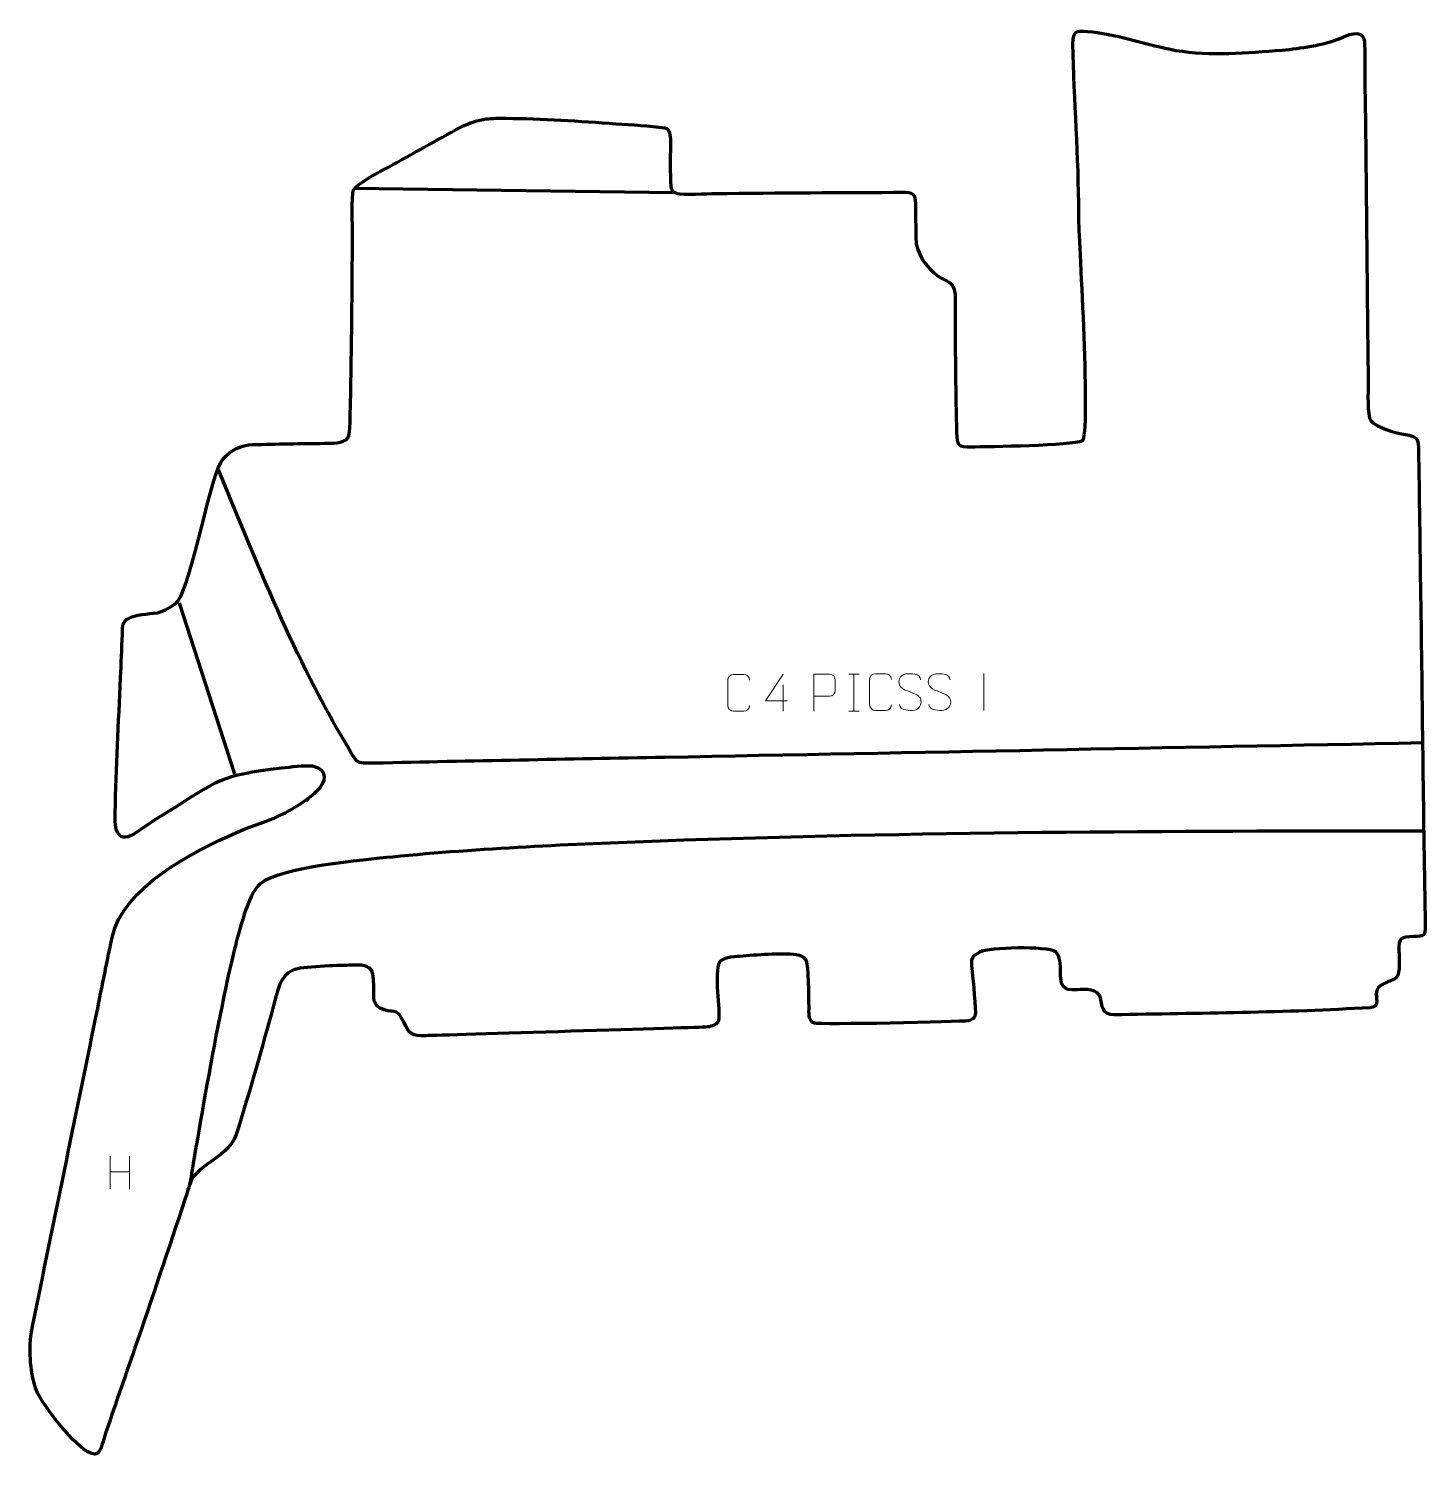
# Model space of a CAD drawing. Header units: millimetres. Extents: x 1039 to 1987, y 20 to 991.
import ezdxf

# ---------------------------------------------------------------- set-up
doc = ezdxf.new("R2010")
doc.units = ezdxf.units.MM
doc.header["$MEASUREMENT"] = 0
doc.layers.add('layer 1', color=7, linetype='Continuous')
doc.layers.add('layer 2', color=7, linetype='Continuous')

msp = doc.modelspace()

# ---------------------------------------------------------------- linework, layer by layer
at = {"layer": 'layer 1', "color": 140, "lineweight": 158}
for points in [[(1260.2653, 882.4108), (1260.2653, 882.4108), (1477.0271, 879.4379), (1477.0271, 879.4379)], [(1141.4585, 600.9061), (1141.4585, 600.9061), (1179.1078, 484.842), (1179.1078, 484.842)], [(1229.3231, 466.512), (1229.3231, 466.512), (1228.0499, 467.908), (1228.0499, 467.908)]]:
    msp.add_open_spline(points, degree=3, dxfattribs=at)
for points, knots in [([(1985.4304, 505.7655), (1813.9323, 502.495), (1642.4342, 499.2244), (1470.936, 495.9539), (1470.936, 495.9539), (1405.3591, 494.6933), (1339.6986, 493.5855), (1274.135, 492.0213), (1274.135, 492.0213), (1261.0957, 491.7102), (1262.0994, 492.4625), (1255.6717, 503.5244), (1255.6717, 503.5244), (1219.3787, 564.4338), (1195.0817, 626.3099), (1168.2219, 691.2776)], [0, 0, 0, 0, 0.2, 0.2, 0.2, 0.2, 0.4, 0.4, 0.4, 0.4, 0.6, 0.6, 0.6, 0.6, 1, 1, 1, 1]), ([(1986.2597, 445.9174), (1813.6389, 445.9691), (1640.4397, 445.453), (1467.9484, 439.1442), (1467.9484, 439.1442), (1407.7759, 436.9435), (1346.1291, 434.2419), (1286.2152, 428.3639), (1286.2152, 428.3639), (1267.3028, 426.5106), (1209.7365, 421.4112), (1196.4737, 410.175), (1196.4737, 410.175), (1188.3006, 403.2507), (1181.7573, 376.4203), (1179.1382, 366.0209), (1179.1382, 366.0209), (1166.5824, 316.1639), (1148.7639, 206.5004), (1148.8121, 206.6023), (1148.8121, 206.6023), (1148.8121, 206.6023), (1150.463, 210.0891), (1150.463, 210.0891)], [0, 0, 0, 0, 0.14285714, 0.14285714, 0.14285714, 0.14285714, 0.28571429, 0.28571429, 0.28571429, 0.28571429, 0.42857143, 0.42857143, 0.42857143, 0.42857143, 0.57142857, 0.57142857, 0.57142857, 0.57142857, 0.71428571, 0.71428571, 0.71428571, 0.71428571, 1, 1, 1, 1])]:
    msp.add_open_spline(points, degree=3, knots=knots, dxfattribs=at)
at = {"layer": 'layer 1', "color": 250, "lineweight": 9}
for points, knots in [([(1528.6881, 531.1765), (1528.5483, 528.8531), (1526.8711, 527.3735), (1524.7234, 527.3627), (1524.7234, 527.3627), (1522.3915, 527.3631), (1520.0596, 527.3631), (1517.7281, 527.3627), (1517.7281, 527.3627), (1515.8031, 527.2573), (1513.831, 529.1418), (1513.8422, 531.1591), (1513.8422, 531.1591), (1513.8426, 536.9292), (1513.8426, 542.6989), (1513.8422, 548.4682), (1513.8422, 548.4682), (1513.8464, 550.6063), (1515.5931, 552.3255), (1517.7455, 552.312), (1517.7455, 552.312), (1520.0712, 552.312), (1522.3973, 552.312), (1524.7234, 552.312), (1524.7234, 552.312), (1526.67, 552.3475), (1528.6614, 550.856), (1528.6881, 548.4184)], [0, 0, 0, 0, 0.125, 0.125, 0.125, 0.125, 0.25, 0.25, 0.25, 0.25, 0.375, 0.375, 0.375, 0.375, 0.5, 0.5, 0.5, 0.5, 0.625, 0.625, 0.625, 0.625, 0.75, 0.75, 0.75, 0.75, 1, 1, 1, 1]), ([(1554.3141, 534.3737), (1554.3141, 534.3737), (1539.4924, 534.3737), (1539.4924, 534.3737), (1539.4924, 534.3737), (1539.4924, 534.3737), (1551.37, 552.4442), (1551.37, 552.4442)], [0, 0, 0, 0, 0.33333333, 0.33333333, 0.33333333, 0.33333333, 1, 1, 1, 1]), ([(1572.1585, 527.4219), (1572.1585, 527.4219), (1572.1585, 552.3755), (1572.1585, 552.3755), (1572.1585, 552.3755), (1575.7535, 552.3755), (1579.3488, 552.3755), (1582.9442, 552.3755), (1582.9442, 552.3755), (1585.2694, 552.3376), (1586.8268, 550.8475), (1586.8226, 548.4814), (1586.8226, 548.4814), (1586.8222, 546.4457), (1586.8222, 543.3864), (1586.8226, 541.3504), (1586.8226, 541.3504), (1586.8161, 539.475), (1585.0039, 537.5331), (1582.9943, 537.514), (1582.9943, 537.514), (1582.9943, 537.514), (1572.1585, 537.514), (1572.1585, 537.514)], [0, 0, 0, 0, 0.14285714, 0.14285714, 0.14285714, 0.14285714, 0.28571429, 0.28571429, 0.28571429, 0.28571429, 0.42857143, 0.42857143, 0.42857143, 0.42857143, 0.57142857, 0.57142857, 0.57142857, 0.57142857, 0.71428571, 0.71428571, 0.71428571, 0.71428571, 1, 1, 1, 1]), ([(1624.9476, 531.6885), (1624.8078, 529.3651), (1623.1306, 527.8855), (1620.9829, 527.8747), (1620.9829, 527.8747), (1618.651, 527.8751), (1616.3191, 527.8751), (1613.9876, 527.8747), (1613.9876, 527.8747), (1612.0626, 527.7693), (1610.0905, 529.6538), (1610.1017, 531.6711), (1610.1017, 531.6711), (1610.1021, 537.4412), (1610.1021, 543.2109), (1610.1017, 548.9802), (1610.1017, 548.9802), (1610.1059, 551.1183), (1611.8526, 552.8375), (1614.005, 552.824), (1614.005, 552.824), (1616.3307, 552.824), (1618.6568, 552.824), (1620.9829, 552.824), (1620.9829, 552.824), (1622.9295, 552.8595), (1624.9209, 551.368), (1624.9476, 548.9304)], [0, 0, 0, 0, 0.125, 0.125, 0.125, 0.125, 0.25, 0.25, 0.25, 0.25, 0.375, 0.375, 0.375, 0.375, 0.5, 0.5, 0.5, 0.5, 0.625, 0.625, 0.625, 0.625, 0.75, 0.75, 0.75, 0.75, 1, 1, 1, 1]), ([(1637.5301, 540.5214), (1633.2818, 541.9918), (1628.3737, 543.7876), (1630.3788, 549.3079), (1630.3788, 549.3079), (1631.8823, 553.4478), (1637.0959, 553.0593), (1640.6995, 552.4582), (1640.6995, 552.4582), (1643.5601, 551.981), (1644.4248, 550.7678), (1644.7354, 548.6837)], [0, 0, 0, 0, 0.25, 0.25, 0.25, 0.25, 0.5, 0.5, 0.5, 0.5, 1, 1, 1, 1]), ([(1657.5301, 540.5214), (1653.2818, 541.9918), (1648.3737, 543.7876), (1650.3788, 549.3079), (1650.3788, 549.3079), (1651.8823, 553.4478), (1657.0959, 553.0593), (1660.6995, 552.4582), (1660.6995, 552.4582), (1663.5601, 551.981), (1664.4248, 550.7678), (1664.7354, 548.6837)], [0, 0, 0, 0, 0.25, 0.25, 0.25, 0.25, 0.5, 0.5, 0.5, 0.5, 1, 1, 1, 1]), ([(1637.5301, 540.5213), (1641.5487, 538.8746), (1646.5782, 536.9863), (1644.7442, 531.626), (1644.7442, 531.626), (1643.2844, 527.3596), (1638.3736, 527.6163), (1634.6475, 528.171), (1634.6475, 528.171), (1631.8975, 528.5808), (1630.6766, 529.7943), (1630.2986, 531.9065)], [0, 0, 0, 0, 0.25, 0.25, 0.25, 0.25, 0.5, 0.5, 0.5, 0.5, 1, 1, 1, 1]), ([(1657.5301, 540.5213), (1661.5487, 538.8746), (1666.5782, 536.9863), (1664.7442, 531.626), (1664.7442, 531.626), (1663.2844, 527.3596), (1658.3736, 527.6163), (1654.6475, 528.171), (1654.6475, 528.171), (1651.8975, 528.5808), (1650.6766, 529.7943), (1650.2986, 531.9065)], [0, 0, 0, 0, 0.25, 0.25, 0.25, 0.25, 0.5, 0.5, 0.5, 0.5, 1, 1, 1, 1])]:
    msp.add_open_spline(points, degree=3, knots=knots, dxfattribs=at)
for points in [[(1551.37, 545.1348), (1551.37, 545.1348), (1551.37, 527.4701), (1551.37, 527.4701)], [(1595.9065, 552.3755), (1595.9065, 552.3755), (1603.0746, 552.3755), (1603.0746, 552.3755)], [(1599.4905, 552.3755), (1599.4905, 552.3755), (1599.4905, 527.422), (1599.4905, 527.422)], [(1687.5246, 552.8346), (1687.5246, 552.8346), (1687.5246, 527.8605), (1687.5246, 527.8605)], [(1595.9065, 527.422), (1595.9065, 527.422), (1603.0746, 527.422), (1603.0746, 527.422)], [(1094.7543, 225.3308), (1094.7543, 225.3308), (1094.7543, 203.1381), (1094.7543, 203.1381)], [(1107.87, 225.3308), (1107.87, 225.3308), (1107.87, 202.9805), (1107.87, 202.9805)], [(1094.7718, 214.6884), (1094.7718, 214.6884), (1107.87, 214.6884), (1107.87, 214.6884)]]:
    msp.add_open_spline(points, degree=3, dxfattribs=at)
at = {"layer": 'layer 2', "color": 242, "lineweight": 158}
msp.add_open_spline([(1498.6158, 312.9097), (1501.8273, 313.1529), (1505.7685, 313.9382), (1507.121, 316.3499), (1507.121, 316.3499), (1509.5374, 320.6586), (1504.5429, 345.7883), (1507.6115, 355.4805), (1507.6115, 355.4805), (1509.1902, 360.4668), (1517.7029, 360.6004), (1521.9859, 360.9544), (1521.9859, 360.9544), (1533.2878, 361.8883), (1549.4914, 363.1764), (1560.4803, 362.0195), (1560.4803, 362.0195), (1563.2681, 361.5268), (1565.5886, 360.5653), (1566.7912, 358.8235), (1566.7912, 358.8235), (1569.0929, 355.4898), (1568.8604, 332.3657), (1568.9806, 326.861), (1568.9806, 326.861), (1569.0951, 322.8318), (1568.0708, 317.0038), (1572.6054, 315.6032), (1572.6054, 315.6032), (1576.1542, 314.5071), (1671.6318, 316.2169), (1676.9078, 317.2606), (1676.9078, 317.2606), (1679.3163, 317.7371), (1681.2832, 318.7576), (1681.7819, 320.8519), (1681.7819, 320.8519), (1682.5611, 324.1245), (1680.0913, 345.1522), (1679.6408, 350.3592), (1679.6408, 350.3592), (1679.1391, 357.4349), (1677.6485, 360.1753), (1684.8732, 363.8798), (1684.8732, 363.8798), (1691.0016, 367.0222), (1730.1587, 368.1187), (1736.4008, 363.9985), (1736.4008, 363.9985), (1739.5539, 361.0704), (1739.5545, 354.9909), (1739.6308, 350.9709), (1739.6308, 350.9709), (1739.8237, 340.8051), (1740.8719, 337.5077), (1750.9391, 338.3308), (1750.9391, 338.3308), (1755.8721, 338.7342), (1765.6632, 339.0997), (1766.8212, 332.5025), (1766.8212, 332.5025), (1767.931, 326.1803), (1768.5158, 321.1401), (1776.0754, 321.2737), (1776.0754, 321.2737), (1832.9644, 322.2785), (1893.1138, 322.6808), (1949.771, 326.1056), (1949.771, 326.1056), (1955.7953, 326.4697), (1954.068, 330.8067), (1953.9652, 335.2445), (1953.9652, 335.2445), (1953.7742, 343.4925), (1964.1526, 342.7717), (1967.8957, 346.8303), (1967.8957, 346.8303), (1970.2526, 349.3859), (1969.383, 360.6282), (1969.3213, 364.3432), (1969.3213, 364.3432), (1969.2577, 374.2651), (1970.2935, 373.9183), (1979.4023, 374.3347), (1979.4023, 374.3347), (1986.4342, 374.6562), (1987.2712, 374.8003), (1987.1548, 381.474), (1987.1548, 381.474), (1985.8887, 454.0907), (1985.1503, 526.7247), (1984.1093, 599.3461), (1984.1093, 599.3461), (1983.6308, 632.8421), (1983.2243, 666.2937), (1982.626, 699.792), (1982.626, 699.792), (1982.4436, 710.0067), (1984.0918, 714.2256), (1972.5251, 715.3996), (1972.5251, 715.3996), (1966.4206, 716.0191), (1954.2863, 719.9898), (1950.2813, 724.658), (1950.2813, 724.658), (1947.5177, 728.3509), (1948.4677, 744.559), (1948.4567, 749.7491), (1948.4567, 749.7491), (1948.246, 768.4771), (1948.0352, 787.2052), (1947.8244, 805.9332), (1947.8244, 805.9332), (1947.3764, 846.3014), (1947.0652, 886.6709), (1946.6155, 927.0391), (1946.6155, 927.0391), (1946.4833, 938.4711), (1946.2087, 949.9007), (1946.0939, 961.3326), (1946.0939, 961.3326), (1946.0523, 965.4616), (1946.4348, 980.5294), (1945.6669, 983.3208), (1945.6669, 983.3208), (1943.6491, 990.6568), (1933.7286, 985.9007), (1929.2494, 984.0181), (1929.2494, 984.0181), (1918.1714, 979.3619), (1902.1698, 977.2895), (1890.1423, 976.0449), (1890.1423, 976.0449), (1866.0945, 974.2617), (1841.801, 971.9587), (1817.8461, 975.913), (1817.8461, 975.913), (1798.5961, 979.5328), (1781.014, 986.0419), (1761.104, 988.4713), (1761.104, 988.4713), (1752.0188, 989.3803), (1748.1644, 990.6342), (1747.9392, 980.4143), (1747.9392, 980.4143), (1749.0372, 941.9043), (1751.9307, 903.7775), (1752.0939, 865.1288), (1752.0939, 865.1288), (1752.1003, 863.5711), (1752.1145, 862.015), (1752.1368, 860.4574), (1752.1368, 860.4574), (1752.3344, 846.6306), (1760.603, 713.8485), (1754.4496, 710.9543), (1754.4496, 710.9543), (1747.5901, 707.7278), (1690.9955, 707.0653), (1679.0971, 706.8126), (1679.0971, 706.8126), (1670.1422, 706.4911), (1669.2739, 707.9386), (1669.0816, 716.4519), (1669.0816, 716.4519), (1668.4914, 742.5767), (1668.2105, 769.0708), (1668.1504, 795.2029), (1668.1504, 795.2029), (1668.141, 799.3326), (1668.497, 806.492), (1668.0617, 810.2377), (1668.0617, 810.2377), (1666.8719, 820.475), (1662.3958, 818.206), (1656.7058, 822.6168), (1656.7058, 822.6168), (1648.3143, 829.1216), (1644.6912, 834.0812), (1641.691, 844.2835), (1641.691, 844.2835), (1641.4038, 845.3677), (1641.3122, 866.8461), (1641.2602, 869.9602), (1641.2602, 869.9602), (1641.1556, 876.0986), (1641.4082, 879.5671), (1634.4114, 879.5573), (1634.4114, 879.5573), (1591.4469, 879.4967), (1548.4538, 879.1556), (1505.491, 878.7264), (1505.491, 878.7264), (1500.2221, 878.6577), (1483.2197, 877.778), (1479.3448, 878.8509), (1479.3448, 878.8509), (1474.7549, 880.1218), (1475.1822, 883.4446), (1474.9943, 887.6051), (1474.9943, 887.6051), (1474.5849, 896.6662), (1474.933, 905.7373), (1474.9336, 914.8019), (1474.9336, 914.8019), (1474.9247, 917.4155), (1474.4833, 922.782), (1471.1477, 923.2457), (1471.1477, 923.2457), (1460.6715, 924.7018), (1448.4884, 925.3692), (1437.893, 926.1281), (1437.893, 926.1281), (1413.5364, 927.8726), (1387.7602, 929.6319), (1363.3806, 929.8082), (1363.3806, 929.8082), (1359.1372, 929.8389), (1354.0647, 929.8888), (1349.865, 929.3433), (1349.865, 929.3433), (1344.3123, 928.5598), (1338.7392, 926.9095), (1332.6897, 923.7475), (1332.6897, 923.7475), (1315.9904, 915.0192), (1299.7245, 905.3613), (1283.1051, 896.4451), (1283.1051, 896.4451), (1278.7008, 894.0872), (1261.1806, 884.969), (1259.5843, 880.8684), (1259.5843, 880.8684), (1258.623, 876.7457), (1259.1411, 856.7855), (1259.1321, 851.0127), (1259.1321, 851.0127), (1258.9649, 812.679), (1258.7009, 774.3428), (1257.7636, 736.0189), (1257.7636, 736.0189), (1257.7636, 736.0189), (1257.7404, 735.0686), (1257.7404, 735.0686), (1257.7404, 735.0686), (1257.6569, 731.3181), (1257.8438, 715.2479), (1256.153, 713.0362), (1256.153, 713.0362), (1252.8069, 708.6592), (1245.1114, 709.2563), (1240.1843, 709.1841), (1240.1843, 709.1841), (1223.9379, 708.9464), (1207.8565, 708.8432), (1191.5967, 708.2947), (1191.5967, 708.2947), (1183.3965, 708.0087), (1176.9318, 704.6876), (1171.4162, 698.6391), (1171.4162, 698.6391), (1162.7942, 689.1839), (1151.0068, 616.2713), (1140.6234, 602.111), (1140.6234, 602.111), (1138.5421, 599.2725), (1130.1417, 594.6388), (1126.5425, 594.1275), (1126.5425, 594.1275), (1120.7082, 593.2988), (1111.6096, 593.0562), (1106.6027, 590.1296), (1106.6027, 590.1296), (1106.6027, 590.1296), (1105.9114, 589.7255), (1105.9114, 589.7255), (1105.9114, 589.7255), (1102.6949, 586.9645), (1103.2518, 583.4434), (1103.0403, 579.4258), (1103.0403, 579.4258), (1102.5236, 569.615), (1102.2093, 559.8125), (1101.7811, 550.0018), (1101.7811, 550.0018), (1100.3885, 519.4982), (1098.9582, 489.004), (1098.0949, 458.4794), (1098.0949, 458.4794), (1097.7691, 446.8655), (1099.3859, 435.9167), (1113.1451, 445.489), (1113.1451, 445.489), (1119.8395, 450.1462), (1126.2628, 454.32), (1133.178, 458.5899), (1133.178, 458.5899), (1168.7108, 480.8263), (1168.6581, 483.5241), (1211.091, 488.6417), (1211.091, 488.6417), (1217.2227, 489.3812), (1226.0006, 490.5682), (1232.0363, 489.9848), (1232.0363, 489.9848), (1232.0363, 489.9848), (1232.7925, 489.9117), (1232.7925, 489.9117), (1232.7925, 489.9117), (1243.0845, 487.1721), (1241.5798, 479.4465), (1235.0236, 473.1989), (1235.0236, 473.1989), (1227.5738, 466.0998), (1215.4751, 458.8191), (1205.9895, 454.7895), (1205.9895, 454.7895), (1197.2951, 451.3474), (1189.0904, 448.7854), (1180.3481, 444.9698), (1180.3481, 444.9698), (1150.58, 431.9771), (1103.1215, 407.5983), (1096.0237, 373.8589), (1096.0237, 373.8589), (1096.0237, 373.8589), (1095.7986, 372.7889), (1095.7986, 372.7889), (1095.7986, 372.7889), (1095.4232, 370.9312), (1095.0533, 369.0756), (1094.669, 367.2193), (1094.669, 367.2193), (1091.352, 351.3945), (1088.2788, 335.5195), (1085.0407, 319.6784), (1085.0407, 319.6784), (1070.7869, 250.112), (1056.5281, 180.5466), (1042.2013, 110.9953), (1042.2013, 110.9953), (1039.374, 97.2704), (1039.8424, 83.1886), (1043.5172, 69.6663), (1043.5172, 69.6663), (1046.6535, 58.4394), (1068.1438, 31.6192), (1079.0534, 24.8135), (1079.0534, 24.8135), (1087.8086, 19.5151), (1088.5319, 27.6752), (1090.6303, 34.0892), (1090.6303, 34.0892), (1097.2634, 54.3644), (1104.4149, 74.4777), (1111.3209, 94.6619), (1111.3209, 94.6619), (1122.8492, 128.3791), (1134.3167, 162.1122), (1145.3825, 195.9848), (1145.3825, 195.9848), (1149.971, 210.042), (1148.7255, 210.9181), (1161.3313, 220.3258), (1161.3313, 220.3258), (1168.5198, 225.6906), (1177.2403, 231.0538), (1180.2933, 239.964), (1180.2933, 239.964), (1189.1613, 268.704), (1197.6439, 298.5491), (1205.5886, 327.5608), (1205.5886, 327.5608), (1207.9758, 336.278), (1209.8238, 347.6521), (1218.872, 351.6718), (1218.872, 351.6718), (1224.2333, 354.0536), (1249.6203, 354.6715), (1256.8392, 354.9003), (1256.8392, 354.9003), (1270.8952, 355.3457), (1273.6079, 354.8389), (1273.6555, 340.6865), (1273.6555, 340.6865), (1273.6818, 332.8722), (1272.1089, 327.5674), (1280.6165, 324.5572), (1280.6165, 324.5572), (1288.7129, 322.9312), (1289.6699, 324.7027), (1293.9411, 316.4393), (1293.9411, 316.4393), (1298.1964, 307.4768), (1299.1315, 306.9255), (1309.1082, 307.1109), (1309.1082, 307.1109), (1319.0849, 307.2962), (1498.6158, 312.9097), (1498.6158, 312.9097)], degree=3, knots=[0, 0, 0, 0, 0.00990099, 0.00990099, 0.00990099, 0.00990099, 0.01980198, 0.01980198, 0.01980198, 0.01980198, 0.02970297, 0.02970297, 0.02970297, 0.02970297, 0.03960396, 0.03960396, 0.03960396, 0.03960396, 0.04950495, 0.04950495, 0.04950495, 0.04950495, 0.05940594, 0.05940594, 0.05940594, 0.05940594, 0.06930693, 0.06930693, 0.06930693, 0.06930693, 0.07920792, 0.07920792, 0.07920792, 0.07920792, 0.08910891, 0.08910891, 0.08910891, 0.08910891, 0.0990099, 0.0990099, 0.0990099, 0.0990099, 0.10891089, 0.10891089, 0.10891089, 0.10891089, 0.11881188, 0.11881188, 0.11881188, 0.11881188, 0.12871287, 0.12871287, 0.12871287, 0.12871287, 0.13861386, 0.13861386, 0.13861386, 0.13861386, 0.14851485, 0.14851485, 0.14851485, 0.14851485, 0.15841584, 0.15841584, 0.15841584, 0.15841584, 0.16831683, 0.16831683, 0.16831683, 0.16831683, 0.17821782, 0.17821782, 0.17821782, 0.17821782, 0.18811881, 0.18811881, 0.18811881, 0.18811881, 0.1980198, 0.1980198, 0.1980198, 0.1980198, 0.20792079, 0.20792079, 0.20792079, 0.20792079, 0.21782178, 0.21782178, 0.21782178, 0.21782178, 0.22772277, 0.22772277, 0.22772277, 0.22772277, 0.23762376, 0.23762376, 0.23762376, 0.23762376, 0.24752475, 0.24752475, 0.24752475, 0.24752475, 0.25742574, 0.25742574, 0.25742574, 0.25742574, 0.26732673, 0.26732673, 0.26732673, 0.26732673, 0.27722772, 0.27722772, 0.27722772, 0.27722772, 0.28712871, 0.28712871, 0.28712871, 0.28712871, 0.2970297, 0.2970297, 0.2970297, 0.2970297, 0.30693069, 0.30693069, 0.30693069, 0.30693069, 0.31683168, 0.31683168, 0.31683168, 0.31683168, 0.32673267, 0.32673267, 0.32673267, 0.32673267, 0.33663366, 0.33663366, 0.33663366, 0.33663366, 0.34653465, 0.34653465, 0.34653465, 0.34653465, 0.35643564, 0.35643564, 0.35643564, 0.35643564, 0.36633663, 0.36633663, 0.36633663, 0.36633663, 0.37623762, 0.37623762, 0.37623762, 0.37623762, 0.38613861, 0.38613861, 0.38613861, 0.38613861, 0.3960396, 0.3960396, 0.3960396, 0.3960396, 0.40594059, 0.40594059, 0.40594059, 0.40594059, 0.41584158, 0.41584158, 0.41584158, 0.41584158, 0.42574257, 0.42574257, 0.42574257, 0.42574257, 0.43564356, 0.43564356, 0.43564356, 0.43564356, 0.44554455, 0.44554455, 0.44554455, 0.44554455, 0.45544554, 0.45544554, 0.45544554, 0.45544554, 0.46534653, 0.46534653, 0.46534653, 0.46534653, 0.47524752, 0.47524752, 0.47524752, 0.47524752, 0.48514851, 0.48514851, 0.48514851, 0.48514851, 0.4950495, 0.4950495, 0.4950495, 0.4950495, 0.5049505, 0.5049505, 0.5049505, 0.5049505, 0.51485149, 0.51485149, 0.51485149, 0.51485149, 0.52475248, 0.52475248, 0.52475248, 0.52475248, 0.53465347, 0.53465347, 0.53465347, 0.53465347, 0.54455446, 0.54455446, 0.54455446, 0.54455446, 0.55445545, 0.55445545, 0.55445545, 0.55445545, 0.56435644, 0.56435644, 0.56435644, 0.56435644, 0.57425743, 0.57425743, 0.57425743, 0.57425743, 0.58415842, 0.58415842, 0.58415842, 0.58415842, 0.59405941, 0.59405941, 0.59405941, 0.59405941, 0.6039604, 0.6039604, 0.6039604, 0.6039604, 0.61386139, 0.61386139, 0.61386139, 0.61386139, 0.62376238, 0.62376238, 0.62376238, 0.62376238, 0.63366337, 0.63366337, 0.63366337, 0.63366337, 0.64356436, 0.64356436, 0.64356436, 0.64356436, 0.65346535, 0.65346535, 0.65346535, 0.65346535, 0.66336634, 0.66336634, 0.66336634, 0.66336634, 0.67326733, 0.67326733, 0.67326733, 0.67326733, 0.68316832, 0.68316832, 0.68316832, 0.68316832, 0.69306931, 0.69306931, 0.69306931, 0.69306931, 0.7029703, 0.7029703, 0.7029703, 0.7029703, 0.71287129, 0.71287129, 0.71287129, 0.71287129, 0.72277228, 0.72277228, 0.72277228, 0.72277228, 0.73267327, 0.73267327, 0.73267327, 0.73267327, 0.74257426, 0.74257426, 0.74257426, 0.74257426, 0.75247525, 0.75247525, 0.75247525, 0.75247525, 0.76237624, 0.76237624, 0.76237624, 0.76237624, 0.77227723, 0.77227723, 0.77227723, 0.77227723, 0.78217822, 0.78217822, 0.78217822, 0.78217822, 0.79207921, 0.79207921, 0.79207921, 0.79207921, 0.8019802, 0.8019802, 0.8019802, 0.8019802, 0.81188119, 0.81188119, 0.81188119, 0.81188119, 0.82178218, 0.82178218, 0.82178218, 0.82178218, 0.83168317, 0.83168317, 0.83168317, 0.83168317, 0.84158416, 0.84158416, 0.84158416, 0.84158416, 0.85148515, 0.85148515, 0.85148515, 0.85148515, 0.86138614, 0.86138614, 0.86138614, 0.86138614, 0.87128713, 0.87128713, 0.87128713, 0.87128713, 0.88118812, 0.88118812, 0.88118812, 0.88118812, 0.89108911, 0.89108911, 0.89108911, 0.89108911, 0.9009901, 0.9009901, 0.9009901, 0.9009901, 0.91089109, 0.91089109, 0.91089109, 0.91089109, 0.92079208, 0.92079208, 0.92079208, 0.92079208, 0.93069307, 0.93069307, 0.93069307, 0.93069307, 0.94059406, 0.94059406, 0.94059406, 0.94059406, 0.95049505, 0.95049505, 0.95049505, 0.95049505, 0.96039604, 0.96039604, 0.96039604, 0.96039604, 0.97029703, 0.97029703, 0.97029703, 0.97029703, 0.98019802, 0.98019802, 0.98019802, 0.98019802, 1, 1, 1, 1], dxfattribs=at)

doc.saveas('drawing.dxf')
